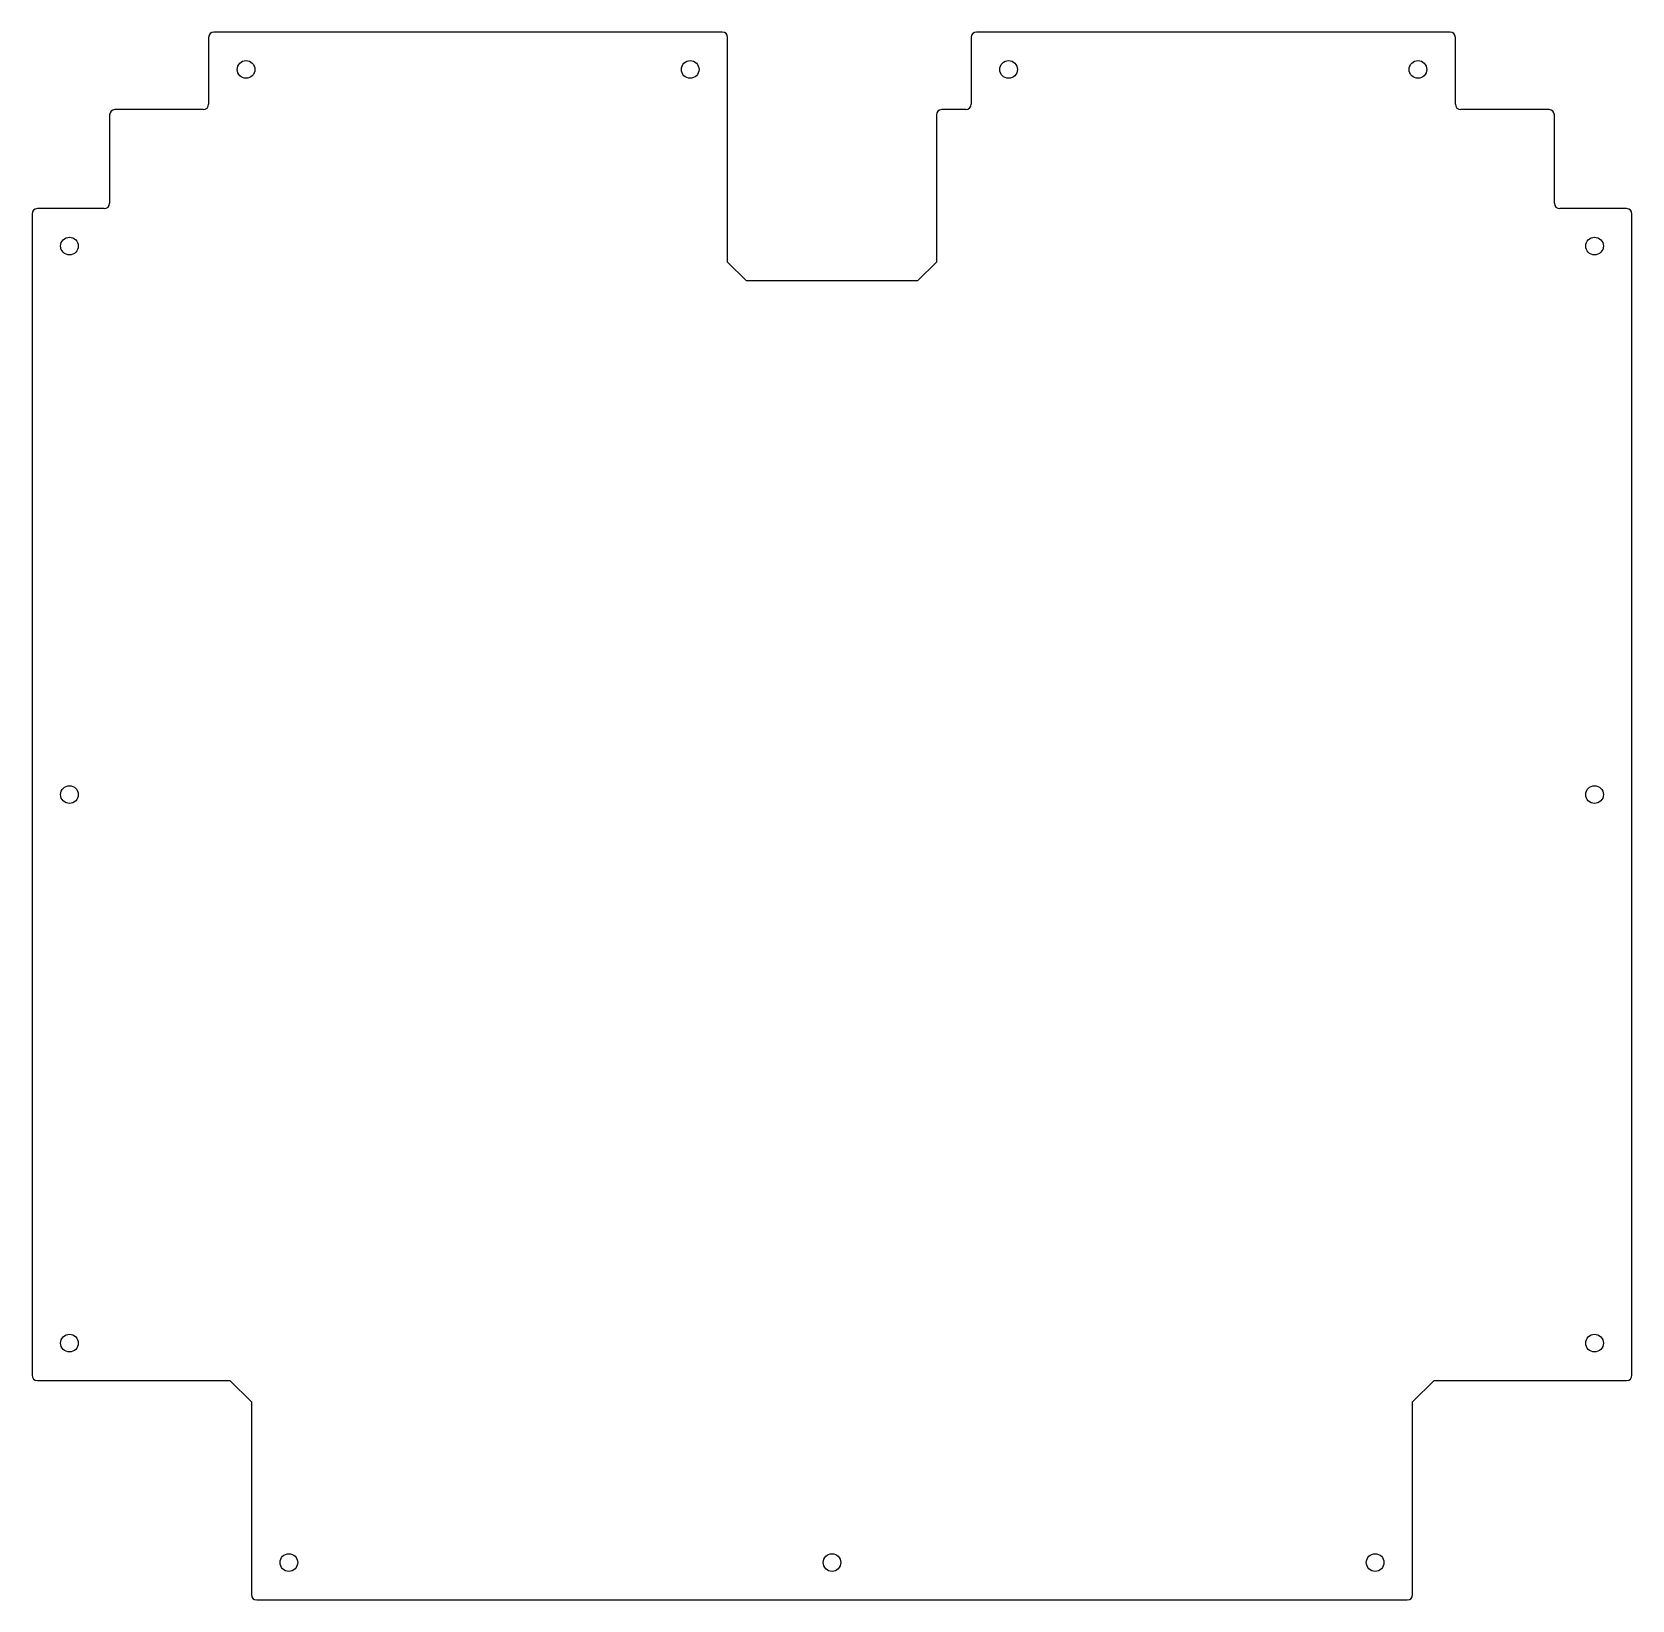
# Model space of a CAD drawing. Header units: millimetres. Extents: x -299 to 299, y -293 to 293.
import ezdxf

# ---------------------------------------------------------------- set-up
doc = ezdxf.new("R2010")
doc.units = ezdxf.units.MM
doc.layers.add('CUTOUTS', color=1, linetype='CONTINUOUS')
doc.layers.add('PERIMETER', color=5, linetype='CONTINUOUS')

msp = doc.modelspace()

# ---------------------------------------------------------------- linework, layer by layer
at = {"layer": 'CUTOUTS'}
for centre in [(-219, 279), (-53, 279), (66, 279), (219, 279), (-285, 213), (285, 213), (-285, 8), (285, 8), (-285, -197), (285, -197), (-203, -279), (0, -279), (203, -279)]:
    msp.add_circle(centre, 3.3, dxfattribs=at)
at = {"layer": 'PERIMETER'}
for p, q in [((-233, 291), (-233, 266)), ((-41, 293), (-231, 293)), ((-39, 207), (-39, 291)), ((52, 291), (52, 266)), ((231, 293), (54, 293)), ((233, 266), (233, 291)), ((-235, 264), (-268, 264)), ((50, 264), (41, 264)), ((268, 264), (235, 264)), ((-270, 262), (-270, 229)), ((39, 262), (39, 207)), ((270, 229), (270, 262)), ((-299, 225), (-299, -209)), ((-272, 227), (-297, 227)), ((297, 227), (272, 227)), ((299, -209), (299, 225)), ((-32, 200), (-39, 207)), ((39, 207), (32, 200)), ((32, 200), (-32, 200)), ((-297, -211), (-225, -211)), ((-225, -211), (-217, -219)), ((217, -219), (225, -211)), ((225, -211), (297, -211)), ((-217, -219), (-217, -291)), ((217, -291), (217, -219)), ((-215, -293), (215, -293))]:
    msp.add_line(p, q, dxfattribs=at)
for centre, start, end in [((-231, 291), 90, 180), ((-41, 291), 0, 90), ((54, 291), 90, 180), ((231, 291), 0, 90), ((-268, 262), 90, 180), ((-235, 266), -90, 0), ((41, 262), 90, 180), ((50, 266), -90, 0), ((235, 266), 180, 270), ((268, 262), 0, 90), ((-272, 229), -90, 0), ((272, 229), 180, 270), ((-297, 225), 90, 180), ((297, 225), 0, 90), ((-297, -209), 180, 270), ((297, -209), -90, 0), ((-215, -291), 180, 270), ((215, -291), -90, 0)]:
    msp.add_arc(centre, 2, start, end, dxfattribs=at)

doc.saveas('drawing.dxf')
